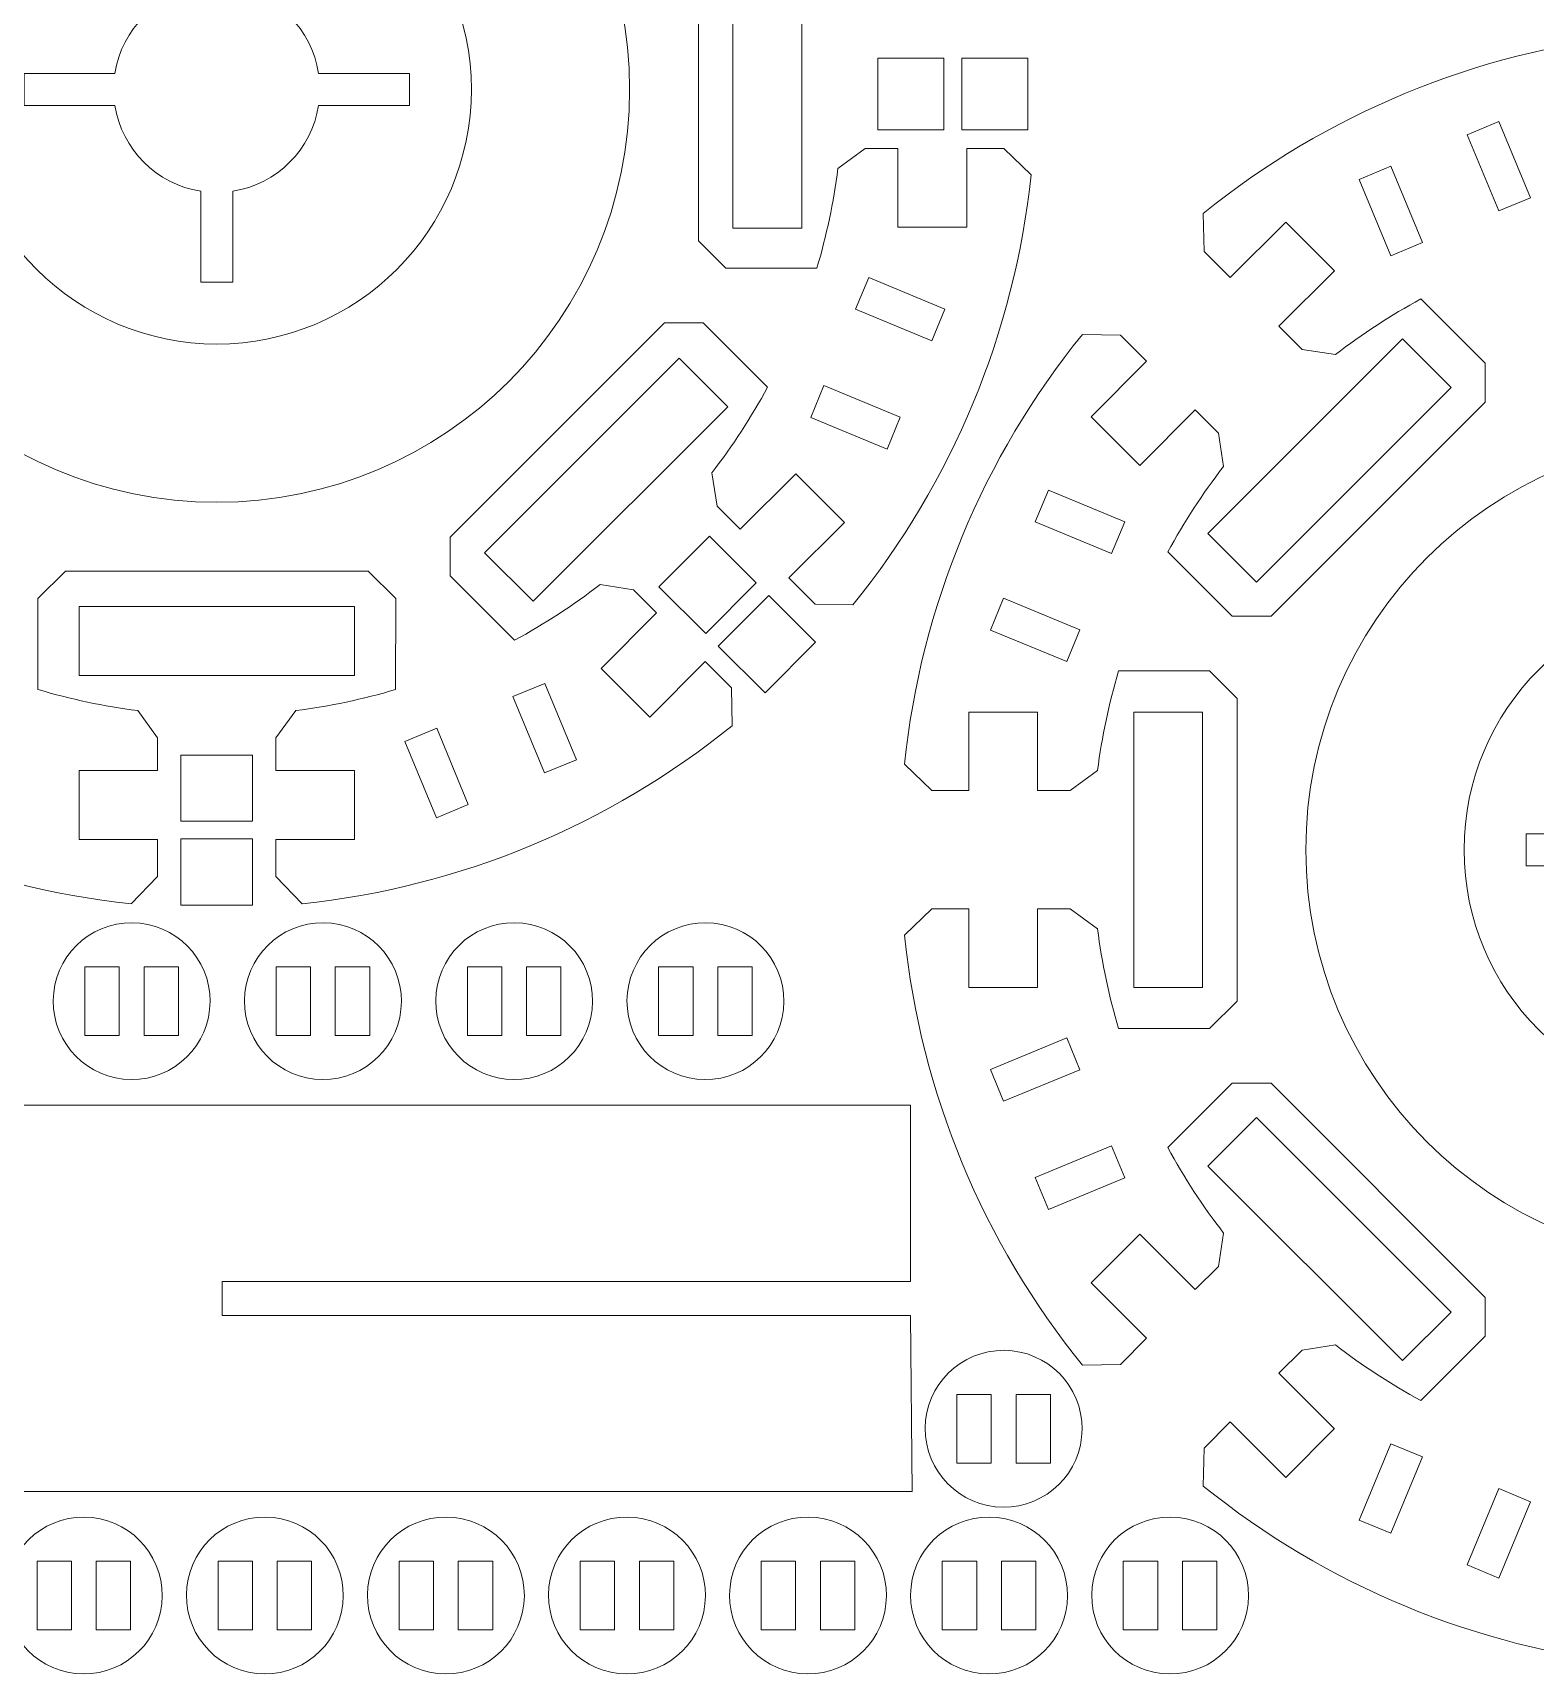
# Model space of a CAD drawing. Header units: centimetres. Extents: x -226 to -75, y 0 to 222.
# Drawn here: x -199.32 to -188.41, y 102.5 to 114.43 of the extents above; entities that cross this region are included whole.
import ezdxf

# ---------------------------------------------------------------- set-up
doc = ezdxf.new("R2010")
doc.units = ezdxf.units.CM
doc.header["$MEASUREMENT"] = 0
doc.layers.add('layer 1', color=7, linetype='Continuous')

msp = doc.modelspace()

# ---------------------------------------------------------------- linework, layer by layer
at = {"layer": 'layer 1', "color": 242, "lineweight": 9}
for points, knots in [([(-200.98773, 114.01809), (-200.98773, 112.36113), (-199.6447, 111.0181), (-197.98788, 111.0181), (-197.98788, 111.0181), (-196.33092, 111.01803), (-194.98782, 112.3612), (-194.98789, 114.01802), (-194.98789, 114.01802), (-194.98782, 115.67491), (-196.33099, 117.018), (-197.98795, 117.01808), (-197.98795, 117.01808), (-199.6447, 117.018), (-200.98773, 115.67498), (-200.98773, 114.01809)], [0, 0, 0, 0, 0.2, 0.2, 0.2, 0.2, 0.4, 0.4, 0.4, 0.4, 0.6, 0.6, 0.6, 0.6, 1, 1, 1, 1]), ([(-197.9878, 115.86804), (-196.96612, 115.86804), (-196.13787, 115.03982), (-196.13787, 114.01814), (-196.13787, 114.01814), (-196.13787, 112.99636), (-196.96612, 112.16807), (-197.9878, 112.16807), (-197.9878, 112.16807), (-199.00955, 112.16807), (-199.8378, 112.99643), (-199.8378, 114.01811), (-199.8378, 114.01811), (-199.8378, 115.03975), (-199.00955, 115.86811), (-197.9878, 115.86804)], [0, 0, 0, 0, 0.2, 0.2, 0.2, 0.2, 0.4, 0.4, 0.4, 0.4, 0.6, 0.6, 0.6, 0.6, 1, 1, 1, 1]), ([(-199.38782, 114.13474), (-199.38782, 114.13474), (-198.72788, 114.13467), (-198.72788, 114.13467), (-198.72788, 114.13467), (-198.67765, 114.45527), (-198.42499, 114.70779), (-198.10445, 114.75803), (-198.10445, 114.75803), (-198.10445, 114.75803), (-198.10452, 115.41811), (-198.10452, 115.41811), (-198.10452, 115.41811), (-198.10452, 115.41811), (-197.87116, 115.41811), (-197.87116, 115.41811), (-197.87116, 115.41811), (-197.87116, 115.41811), (-197.87116, 114.75803), (-197.87116, 114.75803), (-197.87116, 114.75803), (-197.55063, 114.70793), (-197.29804, 114.45527), (-197.2478, 114.13481), (-197.2478, 114.13481), (-197.2478, 114.13481), (-196.58786, 114.13474), (-196.58786, 114.13474), (-196.58786, 114.13474), (-196.58786, 114.13474), (-196.58786, 113.90138), (-196.58786, 113.90138), (-196.58786, 113.90138), (-196.58786, 113.90138), (-197.2478, 113.90138), (-197.2478, 113.90138), (-197.2478, 113.90138), (-197.29804, 113.58092), (-197.55063, 113.32833), (-197.87116, 113.27809), (-197.87116, 113.27809), (-197.87116, 113.27809), (-197.87116, 112.61815), (-197.87116, 112.61815), (-197.87116, 112.61815), (-197.87116, 112.61815), (-198.10445, 112.61801), (-198.10445, 112.61801), (-198.10445, 112.61801), (-198.10445, 112.61801), (-198.10452, 113.27809), (-198.10452, 113.27809), (-198.10452, 113.27809), (-198.42506, 113.32833), (-198.67765, 113.58084), (-198.72788, 113.90138), (-198.72788, 113.90138), (-198.72788, 113.90138), (-199.38782, 113.90138), (-199.38782, 113.90138), (-199.38782, 113.90138), (-199.38782, 113.90138), (-199.38782, 114.13474), (-199.38782, 114.13474)], [0, 0, 0, 0, 0.05882353, 0.05882353, 0.05882353, 0.05882353, 0.11764706, 0.11764706, 0.11764706, 0.11764706, 0.17647059, 0.17647059, 0.17647059, 0.17647059, 0.23529412, 0.23529412, 0.23529412, 0.23529412, 0.29411765, 0.29411765, 0.29411765, 0.29411765, 0.35294118, 0.35294118, 0.35294118, 0.35294118, 0.41176471, 0.41176471, 0.41176471, 0.41176471, 0.47058824, 0.47058824, 0.47058824, 0.47058824, 0.52941176, 0.52941176, 0.52941176, 0.52941176, 0.58823529, 0.58823529, 0.58823529, 0.58823529, 0.64705882, 0.64705882, 0.64705882, 0.64705882, 0.70588235, 0.70588235, 0.70588235, 0.70588235, 0.76470588, 0.76470588, 0.76470588, 0.76470588, 0.82352941, 0.82352941, 0.82352941, 0.82352941, 0.88235294, 0.88235294, 0.88235294, 0.88235294, 1, 1, 1, 1]), ([(-194.23679, 113.01059), (-194.23679, 113.01059), (-193.73676, 113.01059), (-193.73676, 113.01059), (-193.73676, 113.01059), (-193.73676, 113.01059), (-193.73676, 115.01059), (-193.73676, 115.01059), (-193.73676, 115.01059), (-193.73676, 115.01059), (-194.23679, 115.01059), (-194.23679, 115.01059), (-194.23679, 115.01059), (-194.23679, 115.01059), (-194.23679, 113.01059), (-194.23679, 113.01059)], [0, 0, 0, 0, 0.2, 0.2, 0.2, 0.2, 0.4, 0.4, 0.4, 0.4, 0.6, 0.6, 0.6, 0.6, 1, 1, 1, 1]), ([(-193.18355, 113.72553), (-193.18355, 113.72553), (-192.70331, 113.72553), (-192.70331, 113.72553), (-192.70331, 113.72553), (-192.70331, 113.72553), (-192.70339, 114.24546), (-192.70339, 114.24546), (-192.70339, 114.24546), (-192.70339, 114.24546), (-193.18355, 114.24553), (-193.18355, 114.24553), (-193.18355, 114.24553), (-193.18355, 114.24553), (-193.18355, 113.72553), (-193.18355, 113.72553)], [0, 0, 0, 0, 0.2, 0.2, 0.2, 0.2, 0.4, 0.4, 0.4, 0.4, 0.6, 0.6, 0.6, 0.6, 1, 1, 1, 1]), ([(-192.5737, 113.72553), (-192.5737, 113.72553), (-192.09353, 113.72553), (-192.09353, 113.72553), (-192.09353, 113.72553), (-192.09353, 113.72553), (-192.09353, 114.24553), (-192.09353, 114.24553), (-192.09353, 114.24553), (-192.09353, 114.24553), (-192.5737, 114.24546), (-192.5737, 114.24546), (-192.5737, 114.24546), (-192.5737, 114.24546), (-192.5737, 113.72553), (-192.5737, 113.72553)], [0, 0, 0, 0, 0.2, 0.2, 0.2, 0.2, 0.4, 0.4, 0.4, 0.4, 0.6, 0.6, 0.6, 0.6, 1, 1, 1, 1]), ([(-190.78598, 110.79114), (-190.78598, 110.79114), (-190.43246, 110.43755), (-190.43246, 110.43755), (-190.43246, 110.43755), (-190.43246, 110.43755), (-189.01825, 111.8518), (-189.01825, 111.8518), (-189.01825, 111.8518), (-189.01825, 111.8518), (-189.37177, 112.20528), (-189.37177, 112.20528), (-189.37177, 112.20528), (-189.37177, 112.20528), (-190.78598, 110.79114), (-190.78598, 110.79114)], [0, 0, 0, 0, 0.2, 0.2, 0.2, 0.2, 0.4, 0.4, 0.4, 0.4, 0.6, 0.6, 0.6, 0.6, 1, 1, 1, 1]), ([(-196.04222, 110.65182), (-196.04222, 110.65182), (-195.6887, 110.2983), (-195.6887, 110.2983), (-195.6887, 110.2983), (-195.6887, 110.2983), (-194.27449, 111.71248), (-194.27449, 111.71248), (-194.27449, 111.71248), (-194.27449, 111.71248), (-194.62801, 112.0661), (-194.62801, 112.0661), (-194.62801, 112.0661), (-194.62801, 112.0661), (-196.04222, 110.65182), (-196.04222, 110.65182)], [0, 0, 0, 0, 0.2, 0.2, 0.2, 0.2, 0.4, 0.4, 0.4, 0.4, 0.6, 0.6, 0.6, 0.6, 1, 1, 1, 1]), ([(-190.0736, 108.49305), (-190.0736, 106.8361), (-188.7305, 105.49307), (-187.07368, 105.49307), (-187.07368, 105.49307), (-185.41672, 105.493), (-184.07362, 106.83617), (-184.07369, 108.49298), (-184.07369, 108.49298), (-184.07362, 110.14987), (-185.41679, 111.49297), (-187.07375, 111.49304), (-187.07375, 111.49304), (-188.7305, 111.49297), (-190.0736, 110.14994), (-190.0736, 108.49305)], [0, 0, 0, 0, 0.2, 0.2, 0.2, 0.2, 0.4, 0.4, 0.4, 0.4, 0.6, 0.6, 0.6, 0.6, 1, 1, 1, 1]), ([(-194.77456, 110.40453), (-194.77456, 110.40453), (-194.43495, 110.06498), (-194.43495, 110.06498), (-194.43495, 110.06498), (-194.43495, 110.06498), (-194.06728, 110.43265), (-194.06728, 110.43265), (-194.06728, 110.43265), (-194.06728, 110.43265), (-194.40683, 110.77219), (-194.40683, 110.77219), (-194.40683, 110.77219), (-194.40683, 110.77219), (-194.77456, 110.40453), (-194.77456, 110.40453)], [0, 0, 0, 0, 0.2, 0.2, 0.2, 0.2, 0.4, 0.4, 0.4, 0.4, 0.6, 0.6, 0.6, 0.6, 1, 1, 1, 1]), ([(-194.34331, 109.97327), (-194.34331, 109.97327), (-194.00376, 109.63379), (-194.00376, 109.63379), (-194.00376, 109.63379), (-194.00376, 109.63379), (-193.63609, 110.00146), (-193.63609, 110.00146), (-193.63609, 110.00146), (-193.63609, 110.00146), (-193.97564, 110.34101), (-193.97564, 110.34101), (-193.97564, 110.34101), (-193.97564, 110.34101), (-194.34331, 109.97327), (-194.34331, 109.97327)], [0, 0, 0, 0, 0.2, 0.2, 0.2, 0.2, 0.4, 0.4, 0.4, 0.4, 0.6, 0.6, 0.6, 0.6, 1, 1, 1, 1]), ([(-187.07361, 110.343), (-186.05193, 110.343), (-185.22368, 109.51478), (-185.22368, 108.4931), (-185.22368, 108.4931), (-185.22368, 107.47132), (-186.05193, 106.64304), (-187.07361, 106.64304), (-187.07361, 106.64304), (-188.09536, 106.64304), (-188.92361, 107.47139), (-188.92361, 108.49307), (-188.92361, 108.49307), (-188.92361, 109.51471), (-188.09536, 110.34307), (-187.07361, 110.343)], [0, 0, 0, 0, 0.2, 0.2, 0.2, 0.2, 0.4, 0.4, 0.4, 0.4, 0.6, 0.6, 0.6, 0.6, 1, 1, 1, 1]), ([(-198.9868, 109.76055), (-198.9868, 109.76055), (-196.9868, 109.76055), (-196.9868, 109.76055), (-196.9868, 109.76055), (-196.9868, 109.76055), (-196.9868, 110.26058), (-196.9868, 110.26058), (-196.9868, 110.26058), (-196.9868, 110.26058), (-198.9868, 110.26058), (-198.9868, 110.26058), (-198.9868, 110.26058), (-198.9868, 110.26058), (-198.9868, 109.76055), (-198.9868, 109.76055)], [0, 0, 0, 0, 0.2, 0.2, 0.2, 0.2, 0.4, 0.4, 0.4, 0.4, 0.6, 0.6, 0.6, 0.6, 1, 1, 1, 1]), ([(-188.47364, 108.6097), (-188.47364, 108.6097), (-187.8137, 108.60963), (-187.8137, 108.60963), (-187.8137, 108.60963), (-187.76347, 108.93024), (-187.51081, 109.18275), (-187.19027, 109.23299), (-187.19027, 109.23299), (-187.19027, 109.23299), (-187.19034, 109.89307), (-187.19034, 109.89307), (-187.19034, 109.89307), (-187.19034, 109.89307), (-186.95698, 109.89307), (-186.95698, 109.89307), (-186.95698, 109.89307), (-186.95698, 109.89307), (-186.95698, 109.23299), (-186.95698, 109.23299), (-186.95698, 109.23299), (-186.63645, 109.18289), (-186.38386, 108.93024), (-186.33362, 108.60977), (-186.33362, 108.60977), (-186.33362, 108.60977), (-185.67368, 108.6097), (-185.67368, 108.6097), (-185.67368, 108.6097), (-185.67368, 108.6097), (-185.67368, 108.37634), (-185.67368, 108.37634), (-185.67368, 108.37634), (-185.67368, 108.37634), (-186.33362, 108.37634), (-186.33362, 108.37634), (-186.33362, 108.37634), (-186.38386, 108.05588), (-186.63645, 107.80329), (-186.95698, 107.75305), (-186.95698, 107.75305), (-186.95698, 107.75305), (-186.95698, 107.09312), (-186.95698, 107.09312), (-186.95698, 107.09312), (-186.95698, 107.09312), (-187.19027, 107.09298), (-187.19027, 107.09298), (-187.19027, 107.09298), (-187.19027, 107.09298), (-187.19034, 107.75305), (-187.19034, 107.75305), (-187.19034, 107.75305), (-187.51088, 107.80329), (-187.76347, 108.0558), (-187.8137, 108.37634), (-187.8137, 108.37634), (-187.8137, 108.37634), (-188.47364, 108.37634), (-188.47364, 108.37634), (-188.47364, 108.37634), (-188.47364, 108.37634), (-188.47364, 108.6097), (-188.47364, 108.6097)], [0, 0, 0, 0, 0.05882353, 0.05882353, 0.05882353, 0.05882353, 0.11764706, 0.11764706, 0.11764706, 0.11764706, 0.17647059, 0.17647059, 0.17647059, 0.17647059, 0.23529412, 0.23529412, 0.23529412, 0.23529412, 0.29411765, 0.29411765, 0.29411765, 0.29411765, 0.35294118, 0.35294118, 0.35294118, 0.35294118, 0.41176471, 0.41176471, 0.41176471, 0.41176471, 0.47058824, 0.47058824, 0.47058824, 0.47058824, 0.52941176, 0.52941176, 0.52941176, 0.52941176, 0.58823529, 0.58823529, 0.58823529, 0.58823529, 0.64705882, 0.64705882, 0.64705882, 0.64705882, 0.70588235, 0.70588235, 0.70588235, 0.70588235, 0.76470588, 0.76470588, 0.76470588, 0.76470588, 0.82352941, 0.82352941, 0.82352941, 0.82352941, 0.88235294, 0.88235294, 0.88235294, 0.88235294, 1, 1, 1, 1]), ([(-191.32369, 107.493), (-191.32369, 107.493), (-190.82367, 107.493), (-190.82367, 107.493), (-190.82367, 107.493), (-190.82367, 107.493), (-190.82367, 109.49301), (-190.82367, 109.49301), (-190.82367, 109.49301), (-190.82367, 109.49301), (-191.32369, 109.49301), (-191.32369, 109.49301), (-191.32369, 109.49301), (-191.32369, 109.49301), (-191.32369, 107.493), (-191.32369, 107.493)], [0, 0, 0, 0, 0.2, 0.2, 0.2, 0.2, 0.4, 0.4, 0.4, 0.4, 0.6, 0.6, 0.6, 0.6, 1, 1, 1, 1]), ([(-197.72784, 109.18126), (-197.72784, 109.18126), (-198.24783, 109.18126), (-198.24783, 109.18126), (-198.24783, 109.18126), (-198.24783, 109.18126), (-198.24783, 108.70102), (-198.24783, 108.70102), (-198.24783, 108.70102), (-198.24783, 108.70102), (-197.72784, 108.70102), (-197.72784, 108.70102), (-197.72784, 108.70102), (-197.72784, 108.70102), (-197.72784, 109.18126), (-197.72784, 109.18126)], [0, 0, 0, 0, 0.2, 0.2, 0.2, 0.2, 0.4, 0.4, 0.4, 0.4, 0.6, 0.6, 0.6, 0.6, 1, 1, 1, 1]), ([(-197.72784, 108.57138), (-197.72784, 108.57138), (-198.24783, 108.57138), (-198.24783, 108.57138), (-198.24783, 108.57138), (-198.24783, 108.57138), (-198.24783, 108.09121), (-198.24783, 108.09121), (-198.24783, 108.09121), (-198.24783, 108.09121), (-197.72784, 108.09121), (-197.72784, 108.09121), (-197.72784, 108.09121), (-197.72784, 108.09121), (-197.72784, 108.57138), (-197.72784, 108.57138)], [0, 0, 0, 0, 0.2, 0.2, 0.2, 0.2, 0.4, 0.4, 0.4, 0.4, 0.6, 0.6, 0.6, 0.6, 1, 1, 1, 1]), ([(-198.60971, 106.82302), (-198.92446, 106.82496), (-199.17807, 107.08174), (-199.17617, 107.39656), (-199.17617, 107.39656), (-199.17423, 107.7113), (-198.91744, 107.96491), (-198.60262, 107.96297), (-198.60262, 107.96297), (-198.28787, 107.96107), (-198.03423, 107.70424), (-198.03617, 107.38947), (-198.03617, 107.38947), (-198.03811, 107.07465), (-198.2949, 106.82108), (-198.60971, 106.82302)], [0, 0, 0, 0, 0.2, 0.2, 0.2, 0.2, 0.4, 0.4, 0.4, 0.4, 0.6, 0.6, 0.6, 0.6, 1, 1, 1, 1]), ([(-197.21989, 106.82302), (-197.53471, 106.82496), (-197.78832, 107.08174), (-197.78642, 107.39656), (-197.78642, 107.39656), (-197.78441, 107.7113), (-197.52769, 107.96491), (-197.21287, 107.96297), (-197.21287, 107.96297), (-196.89805, 107.96107), (-196.64441, 107.70424), (-196.64642, 107.38947), (-196.64642, 107.38947), (-196.64836, 107.07465), (-196.90514, 106.82108), (-197.21989, 106.82302)], [0, 0, 0, 0, 0.2, 0.2, 0.2, 0.2, 0.4, 0.4, 0.4, 0.4, 0.6, 0.6, 0.6, 0.6, 1, 1, 1, 1]), ([(-195.83014, 106.82302), (-196.14496, 106.82496), (-196.39857, 107.08174), (-196.39667, 107.39656), (-196.39667, 107.39656), (-196.39465, 107.7113), (-196.13794, 107.96491), (-195.82312, 107.96297), (-195.82312, 107.96297), (-195.5083, 107.96107), (-195.25465, 107.70424), (-195.25666, 107.38947), (-195.25666, 107.38947), (-195.2586, 107.07465), (-195.51539, 106.82108), (-195.83014, 106.82302)], [0, 0, 0, 0, 0.2, 0.2, 0.2, 0.2, 0.4, 0.4, 0.4, 0.4, 0.6, 0.6, 0.6, 0.6, 1, 1, 1, 1]), ([(-194.44039, 106.82302), (-194.75521, 106.82496), (-195.00882, 107.08174), (-195.00684, 107.39656), (-195.00684, 107.39656), (-195.0049, 107.7113), (-194.74819, 107.96491), (-194.43337, 107.96297), (-194.43337, 107.96297), (-194.11848, 107.96107), (-193.86487, 107.70424), (-193.86684, 107.38947), (-193.86684, 107.38947), (-193.86878, 107.07465), (-194.12557, 106.82108), (-194.44039, 106.82302)], [0, 0, 0, 0, 0.2, 0.2, 0.2, 0.2, 0.4, 0.4, 0.4, 0.4, 0.6, 0.6, 0.6, 0.6, 1, 1, 1, 1]), ([(-198.94616, 107.64301), (-198.94616, 107.64301), (-198.69618, 107.64301), (-198.69618, 107.64301), (-198.69618, 107.64301), (-198.69618, 107.64301), (-198.69618, 107.14299), (-198.69618, 107.14299), (-198.69618, 107.14299), (-198.69618, 107.14299), (-198.94616, 107.14299), (-198.94616, 107.14299), (-198.94616, 107.14299), (-198.94616, 107.14299), (-198.94616, 107.64301), (-198.94616, 107.64301)], [0, 0, 0, 0, 0.2, 0.2, 0.2, 0.2, 0.4, 0.4, 0.4, 0.4, 0.6, 0.6, 0.6, 0.6, 1, 1, 1, 1]), ([(-198.51616, 107.64301), (-198.51616, 107.64301), (-198.26618, 107.64301), (-198.26618, 107.64301), (-198.26618, 107.64301), (-198.26618, 107.64301), (-198.26618, 107.14299), (-198.26618, 107.14299), (-198.26618, 107.14299), (-198.26618, 107.14299), (-198.51616, 107.14299), (-198.51616, 107.14299), (-198.51616, 107.14299), (-198.51616, 107.14299), (-198.51616, 107.64301), (-198.51616, 107.64301)], [0, 0, 0, 0, 0.2, 0.2, 0.2, 0.2, 0.4, 0.4, 0.4, 0.4, 0.6, 0.6, 0.6, 0.6, 1, 1, 1, 1]), ([(-197.55643, 107.64301), (-197.55643, 107.64301), (-197.30638, 107.64301), (-197.30638, 107.64301), (-197.30638, 107.64301), (-197.30638, 107.64301), (-197.30638, 107.14299), (-197.30638, 107.14299), (-197.30638, 107.14299), (-197.30638, 107.14299), (-197.55643, 107.14299), (-197.55643, 107.14299), (-197.55643, 107.14299), (-197.55643, 107.14299), (-197.55643, 107.64301), (-197.55643, 107.64301)], [0, 0, 0, 0, 0.2, 0.2, 0.2, 0.2, 0.4, 0.4, 0.4, 0.4, 0.6, 0.6, 0.6, 0.6, 1, 1, 1, 1]), ([(-197.12639, 107.64301), (-197.12639, 107.64301), (-196.87641, 107.64301), (-196.87641, 107.64301), (-196.87641, 107.64301), (-196.87641, 107.64301), (-196.87641, 107.14299), (-196.87641, 107.14299), (-196.87641, 107.14299), (-196.87641, 107.14299), (-197.12639, 107.14299), (-197.12639, 107.14299), (-197.12639, 107.14299), (-197.12639, 107.14299), (-197.12639, 107.64301), (-197.12639, 107.64301)], [0, 0, 0, 0, 0.2, 0.2, 0.2, 0.2, 0.4, 0.4, 0.4, 0.4, 0.6, 0.6, 0.6, 0.6, 1, 1, 1, 1]), ([(-196.16666, 107.64301), (-196.16666, 107.64301), (-195.91661, 107.64301), (-195.91661, 107.64301), (-195.91661, 107.64301), (-195.91661, 107.64301), (-195.91661, 107.14299), (-195.91661, 107.14299), (-195.91661, 107.14299), (-195.91661, 107.14299), (-196.16666, 107.14299), (-196.16666, 107.14299), (-196.16666, 107.14299), (-196.16666, 107.14299), (-196.16666, 107.64301), (-196.16666, 107.64301)], [0, 0, 0, 0, 0.2, 0.2, 0.2, 0.2, 0.4, 0.4, 0.4, 0.4, 0.6, 0.6, 0.6, 0.6, 1, 1, 1, 1]), ([(-195.73666, 107.64301), (-195.73666, 107.64301), (-195.48668, 107.64301), (-195.48668, 107.64301), (-195.48668, 107.64301), (-195.48668, 107.64301), (-195.48668, 107.14299), (-195.48668, 107.14299), (-195.48668, 107.14299), (-195.48668, 107.14299), (-195.73666, 107.14299), (-195.73666, 107.14299), (-195.73666, 107.14299), (-195.73666, 107.14299), (-195.73666, 107.64301), (-195.73666, 107.64301)], [0, 0, 0, 0, 0.2, 0.2, 0.2, 0.2, 0.4, 0.4, 0.4, 0.4, 0.6, 0.6, 0.6, 0.6, 1, 1, 1, 1]), ([(-194.77685, 107.64301), (-194.77685, 107.64301), (-194.52688, 107.64301), (-194.52688, 107.64301), (-194.52688, 107.64301), (-194.52688, 107.64301), (-194.52688, 107.14299), (-194.52688, 107.14299), (-194.52688, 107.14299), (-194.52688, 107.14299), (-194.77685, 107.14299), (-194.77685, 107.14299), (-194.77685, 107.14299), (-194.77685, 107.14299), (-194.77685, 107.64301), (-194.77685, 107.64301)], [0, 0, 0, 0, 0.2, 0.2, 0.2, 0.2, 0.4, 0.4, 0.4, 0.4, 0.6, 0.6, 0.6, 0.6, 1, 1, 1, 1]), ([(-194.34689, 107.64301), (-194.34689, 107.64301), (-194.09684, 107.64301), (-194.09684, 107.64301), (-194.09684, 107.64301), (-194.09684, 107.64301), (-194.09684, 107.14299), (-194.09684, 107.14299), (-194.09684, 107.14299), (-194.09684, 107.14299), (-194.34689, 107.14299), (-194.34689, 107.14299), (-194.34689, 107.14299), (-194.34689, 107.14299), (-194.34689, 107.64301), (-194.34689, 107.64301)], [0, 0, 0, 0, 0.2, 0.2, 0.2, 0.2, 0.4, 0.4, 0.4, 0.4, 0.6, 0.6, 0.6, 0.6, 1, 1, 1, 1]), ([(-202.38849, 103.83061), (-202.38849, 103.83061), (-192.93384, 103.83061), (-192.93384, 103.83061), (-192.93384, 103.83061), (-192.93384, 103.83061), (-192.94771, 105.10826), (-192.94771, 105.10826), (-192.94771, 105.10826), (-192.94771, 105.10826), (-197.94777, 105.10826), (-197.94777, 105.10826), (-197.94777, 105.10826), (-197.94777, 105.10826), (-197.94777, 105.35528), (-197.94777, 105.35528), (-197.94777, 105.35528), (-197.94777, 105.35528), (-192.94771, 105.35528), (-192.94771, 105.35528), (-192.94771, 105.35528), (-192.94771, 105.35528), (-192.94771, 106.63678), (-192.94771, 106.63678), (-192.94771, 106.63678), (-192.94771, 106.63678), (-202.38849, 106.63678), (-202.38849, 106.63678), (-202.38849, 106.63678), (-202.38849, 106.63678), (-202.88845, 106.63678), (-202.88845, 106.63678), (-202.88845, 106.63678), (-202.88845, 106.63678), (-202.88845, 103.83061), (-202.88845, 103.83061), (-202.88845, 103.83061), (-202.88845, 103.83061), (-202.38849, 103.83061), (-202.38849, 103.83061)], [0, 0, 0, 0, 0.09090909, 0.09090909, 0.09090909, 0.09090909, 0.18181818, 0.18181818, 0.18181818, 0.18181818, 0.27272727, 0.27272727, 0.27272727, 0.27272727, 0.36363636, 0.36363636, 0.36363636, 0.36363636, 0.45454545, 0.45454545, 0.45454545, 0.45454545, 0.54545455, 0.54545455, 0.54545455, 0.54545455, 0.63636364, 0.63636364, 0.63636364, 0.63636364, 0.72727273, 0.72727273, 0.72727273, 0.72727273, 0.81818182, 0.81818182, 0.81818182, 0.81818182, 1, 1, 1, 1]), ([(-190.43244, 106.54844), (-190.43244, 106.54844), (-190.78596, 106.19492), (-190.78596, 106.19492), (-190.78596, 106.19492), (-190.78596, 106.19492), (-189.37178, 104.78071), (-189.37178, 104.78071), (-189.37178, 104.78071), (-189.37178, 104.78071), (-189.01815, 105.13423), (-189.01815, 105.13423), (-189.01815, 105.13423), (-189.01815, 105.13423), (-190.43244, 106.54844), (-190.43244, 106.54844)], [0, 0, 0, 0, 0.2, 0.2, 0.2, 0.2, 0.4, 0.4, 0.4, 0.4, 0.6, 0.6, 0.6, 0.6, 1, 1, 1, 1]), ([(-192.27329, 103.71575), (-192.58803, 103.71769), (-192.84165, 103.97448), (-192.83974, 104.28929), (-192.83974, 104.28929), (-192.8378, 104.60404), (-192.58101, 104.85766), (-192.26619, 104.85571), (-192.26619, 104.85571), (-191.95145, 104.85381), (-191.6978, 104.59699), (-191.69974, 104.2822), (-191.69974, 104.2822), (-191.70168, 103.96739), (-191.95847, 103.71381), (-192.27329, 103.71575)], [0, 0, 0, 0, 0.2, 0.2, 0.2, 0.2, 0.4, 0.4, 0.4, 0.4, 0.6, 0.6, 0.6, 0.6, 1, 1, 1, 1]), ([(-192.60974, 104.53575), (-192.60974, 104.53575), (-192.35976, 104.53575), (-192.35976, 104.53575), (-192.35976, 104.53575), (-192.35976, 104.53575), (-192.35976, 104.03572), (-192.35976, 104.03572), (-192.35976, 104.03572), (-192.35976, 104.03572), (-192.60974, 104.03572), (-192.60974, 104.03572), (-192.60974, 104.03572), (-192.60974, 104.03572), (-192.60974, 104.53575), (-192.60974, 104.53575)], [0, 0, 0, 0, 0.2, 0.2, 0.2, 0.2, 0.4, 0.4, 0.4, 0.4, 0.6, 0.6, 0.6, 0.6, 1, 1, 1, 1]), ([(-192.1797, 104.53575), (-192.1797, 104.53575), (-191.92973, 104.53575), (-191.92973, 104.53575), (-191.92973, 104.53575), (-191.92973, 104.53575), (-191.92973, 104.03572), (-191.92973, 104.03572), (-191.92973, 104.03572), (-191.92973, 104.03572), (-192.1797, 104.03572), (-192.1797, 104.03572), (-192.1797, 104.03572), (-192.1797, 104.03572), (-192.1797, 104.53575), (-192.1797, 104.53575)], [0, 0, 0, 0, 0.2, 0.2, 0.2, 0.2, 0.4, 0.4, 0.4, 0.4, 0.6, 0.6, 0.6, 0.6, 1, 1, 1, 1]), ([(-198.95767, 102.50445), (-199.27241, 102.50639), (-199.52603, 102.76318), (-199.52412, 103.078), (-199.52412, 103.078), (-199.52218, 103.39275), (-199.26539, 103.64636), (-198.95058, 103.64442), (-198.95058, 103.64442), (-198.63583, 103.64251), (-198.38218, 103.38569), (-198.38412, 103.07091), (-198.38412, 103.07091), (-198.38606, 102.75609), (-198.64285, 102.50251), (-198.95767, 102.50445)], [0, 0, 0, 0, 0.2, 0.2, 0.2, 0.2, 0.4, 0.4, 0.4, 0.4, 0.6, 0.6, 0.6, 0.6, 1, 1, 1, 1]), ([(-197.64198, 102.50445), (-197.9568, 102.50639), (-198.21042, 102.76318), (-198.20851, 103.078), (-198.20851, 103.078), (-198.2065, 103.39275), (-197.94978, 103.64636), (-197.63496, 103.64442), (-197.63496, 103.64442), (-197.32015, 103.64251), (-197.0665, 103.38569), (-197.06851, 103.07091), (-197.06851, 103.07091), (-197.07045, 102.75609), (-197.32724, 102.50251), (-197.64198, 102.50445)], [0, 0, 0, 0, 0.2, 0.2, 0.2, 0.2, 0.4, 0.4, 0.4, 0.4, 0.6, 0.6, 0.6, 0.6, 1, 1, 1, 1]), ([(-196.3263, 102.50445), (-196.64112, 102.50639), (-196.89473, 102.76318), (-196.89283, 103.078), (-196.89283, 103.078), (-196.89082, 103.39275), (-196.6341, 103.64636), (-196.31928, 103.64442), (-196.31928, 103.64442), (-196.00446, 103.64251), (-195.75082, 103.38569), (-195.75283, 103.07091), (-195.75283, 103.07091), (-195.75477, 102.75609), (-196.01156, 102.50251), (-196.3263, 102.50445)], [0, 0, 0, 0, 0.2, 0.2, 0.2, 0.2, 0.4, 0.4, 0.4, 0.4, 0.6, 0.6, 0.6, 0.6, 1, 1, 1, 1]), ([(-195.01062, 102.50445), (-195.32544, 102.50639), (-195.57905, 102.76318), (-195.57708, 103.078), (-195.57708, 103.078), (-195.57514, 103.39275), (-195.31842, 103.64636), (-195.0036, 103.64442), (-195.0036, 103.64442), (-194.68878, 103.64251), (-194.43514, 103.38569), (-194.43715, 103.07091), (-194.43715, 103.07091), (-194.43909, 102.75609), (-194.69587, 102.50251), (-195.01062, 102.50445)], [0, 0, 0, 0, 0.2, 0.2, 0.2, 0.2, 0.4, 0.4, 0.4, 0.4, 0.6, 0.6, 0.6, 0.6, 1, 1, 1, 1]), ([(-193.69501, 102.50445), (-194.00983, 102.50639), (-194.26344, 102.76318), (-194.26146, 103.078), (-194.26146, 103.078), (-194.25952, 103.39275), (-194.00281, 103.64636), (-193.68799, 103.64442), (-193.68799, 103.64442), (-193.37317, 103.64251), (-193.11952, 103.38569), (-193.12146, 103.07091), (-193.12146, 103.07091), (-193.12347, 102.75609), (-193.38019, 102.50251), (-193.69501, 102.50445)], [0, 0, 0, 0, 0.2, 0.2, 0.2, 0.2, 0.4, 0.4, 0.4, 0.4, 0.6, 0.6, 0.6, 0.6, 1, 1, 1, 1]), ([(-192.37933, 102.50445), (-192.69415, 102.50639), (-192.94769, 102.76318), (-192.94578, 103.078), (-192.94578, 103.078), (-192.94384, 103.39275), (-192.68713, 103.64636), (-192.37224, 103.64442), (-192.37224, 103.64442), (-192.05749, 103.64251), (-191.80384, 103.38569), (-191.80578, 103.07091), (-191.80578, 103.07091), (-191.80772, 102.75609), (-192.06451, 102.50251), (-192.37933, 102.50445)], [0, 0, 0, 0, 0.2, 0.2, 0.2, 0.2, 0.4, 0.4, 0.4, 0.4, 0.6, 0.6, 0.6, 0.6, 1, 1, 1, 1]), ([(-191.06366, 102.50445), (-191.37839, 102.50639), (-191.63201, 102.76318), (-191.6301, 103.078), (-191.6301, 103.078), (-191.62816, 103.39275), (-191.37137, 103.64636), (-191.05656, 103.64442), (-191.05656, 103.64442), (-190.74182, 103.64251), (-190.48817, 103.38569), (-190.49011, 103.07091), (-190.49011, 103.07091), (-190.49205, 102.75609), (-190.74884, 102.50251), (-191.06366, 102.50445)], [0, 0, 0, 0, 0.2, 0.2, 0.2, 0.2, 0.4, 0.4, 0.4, 0.4, 0.6, 0.6, 0.6, 0.6, 1, 1, 1, 1]), ([(-199.2941, 103.32445), (-199.2941, 103.32445), (-199.04412, 103.32445), (-199.04412, 103.32445), (-199.04412, 103.32445), (-199.04412, 103.32445), (-199.04412, 102.82442), (-199.04412, 102.82442), (-199.04412, 102.82442), (-199.04412, 102.82442), (-199.2941, 102.82442), (-199.2941, 102.82442), (-199.2941, 102.82442), (-199.2941, 102.82442), (-199.2941, 103.32445), (-199.2941, 103.32445)], [0, 0, 0, 0, 0.2, 0.2, 0.2, 0.2, 0.4, 0.4, 0.4, 0.4, 0.6, 0.6, 0.6, 0.6, 1, 1, 1, 1]), ([(-198.8641, 103.32445), (-198.8641, 103.32445), (-198.61412, 103.32445), (-198.61412, 103.32445), (-198.61412, 103.32445), (-198.61412, 103.32445), (-198.61412, 102.82442), (-198.61412, 102.82442), (-198.61412, 102.82442), (-198.61412, 102.82442), (-198.8641, 102.82442), (-198.8641, 102.82442), (-198.8641, 102.82442), (-198.8641, 102.82442), (-198.8641, 103.32445), (-198.8641, 103.32445)], [0, 0, 0, 0, 0.2, 0.2, 0.2, 0.2, 0.4, 0.4, 0.4, 0.4, 0.6, 0.6, 0.6, 0.6, 1, 1, 1, 1]), ([(-197.97849, 103.32445), (-197.97849, 103.32445), (-197.72844, 103.32445), (-197.72844, 103.32445), (-197.72844, 103.32445), (-197.72844, 103.32445), (-197.72844, 102.82442), (-197.72844, 102.82442), (-197.72844, 102.82442), (-197.72844, 102.82442), (-197.97849, 102.82442), (-197.97849, 102.82442), (-197.97849, 102.82442), (-197.97849, 102.82442), (-197.97849, 103.32445), (-197.97849, 103.32445)], [0, 0, 0, 0, 0.2, 0.2, 0.2, 0.2, 0.4, 0.4, 0.4, 0.4, 0.6, 0.6, 0.6, 0.6, 1, 1, 1, 1]), ([(-197.54849, 103.32445), (-197.54849, 103.32445), (-197.29851, 103.32445), (-197.29851, 103.32445), (-197.29851, 103.32445), (-197.29851, 103.32445), (-197.29851, 102.82442), (-197.29851, 102.82442), (-197.29851, 102.82442), (-197.29851, 102.82442), (-197.54849, 102.82442), (-197.54849, 102.82442), (-197.54849, 102.82442), (-197.54849, 102.82442), (-197.54849, 103.32445), (-197.54849, 103.32445)], [0, 0, 0, 0, 0.2, 0.2, 0.2, 0.2, 0.4, 0.4, 0.4, 0.4, 0.6, 0.6, 0.6, 0.6, 1, 1, 1, 1]), ([(-196.6628, 103.32445), (-196.6628, 103.32445), (-196.41276, 103.32445), (-196.41276, 103.32445), (-196.41276, 103.32445), (-196.41276, 103.32445), (-196.41276, 102.82442), (-196.41276, 102.82442), (-196.41276, 102.82442), (-196.41276, 102.82442), (-196.6628, 102.82442), (-196.6628, 102.82442), (-196.6628, 102.82442), (-196.6628, 102.82442), (-196.6628, 103.32445), (-196.6628, 103.32445)], [0, 0, 0, 0, 0.2, 0.2, 0.2, 0.2, 0.4, 0.4, 0.4, 0.4, 0.6, 0.6, 0.6, 0.6, 1, 1, 1, 1]), ([(-196.2328, 103.32445), (-196.2328, 103.32445), (-195.98282, 103.32445), (-195.98282, 103.32445), (-195.98282, 103.32445), (-195.98282, 103.32445), (-195.98282, 102.82442), (-195.98282, 102.82442), (-195.98282, 102.82442), (-195.98282, 102.82442), (-196.2328, 102.82442), (-196.2328, 102.82442), (-196.2328, 102.82442), (-196.2328, 102.82442), (-196.2328, 103.32445), (-196.2328, 103.32445)], [0, 0, 0, 0, 0.2, 0.2, 0.2, 0.2, 0.4, 0.4, 0.4, 0.4, 0.6, 0.6, 0.6, 0.6, 1, 1, 1, 1]), ([(-195.34708, 103.32445), (-195.34708, 103.32445), (-195.09711, 103.32445), (-195.09711, 103.32445), (-195.09711, 103.32445), (-195.09711, 103.32445), (-195.09711, 102.82442), (-195.09711, 102.82442), (-195.09711, 102.82442), (-195.09711, 102.82442), (-195.34708, 102.82442), (-195.34708, 102.82442), (-195.34708, 102.82442), (-195.34708, 102.82442), (-195.34708, 103.32445), (-195.34708, 103.32445)], [0, 0, 0, 0, 0.2, 0.2, 0.2, 0.2, 0.4, 0.4, 0.4, 0.4, 0.6, 0.6, 0.6, 0.6, 1, 1, 1, 1]), ([(-194.91712, 103.32445), (-194.91712, 103.32445), (-194.66714, 103.32445), (-194.66714, 103.32445), (-194.66714, 103.32445), (-194.66714, 103.32445), (-194.66714, 102.82442), (-194.66714, 102.82442), (-194.66714, 102.82442), (-194.66714, 102.82442), (-194.91712, 102.82442), (-194.91712, 102.82442), (-194.91712, 102.82442), (-194.91712, 102.82442), (-194.91712, 103.32445), (-194.91712, 103.32445)], [0, 0, 0, 0, 0.2, 0.2, 0.2, 0.2, 0.4, 0.4, 0.4, 0.4, 0.6, 0.6, 0.6, 0.6, 1, 1, 1, 1]), ([(-194.03147, 103.32445), (-194.03147, 103.32445), (-193.78149, 103.32445), (-193.78149, 103.32445), (-193.78149, 103.32445), (-193.78149, 103.32445), (-193.78149, 102.82442), (-193.78149, 102.82442), (-193.78149, 102.82442), (-193.78149, 102.82442), (-194.03147, 102.82442), (-194.03147, 102.82442), (-194.03147, 102.82442), (-194.03147, 102.82442), (-194.03147, 103.32445), (-194.03147, 103.32445)], [0, 0, 0, 0, 0.2, 0.2, 0.2, 0.2, 0.4, 0.4, 0.4, 0.4, 0.6, 0.6, 0.6, 0.6, 1, 1, 1, 1]), ([(-193.6015, 103.32445), (-193.6015, 103.32445), (-193.35146, 103.32445), (-193.35146, 103.32445), (-193.35146, 103.32445), (-193.35146, 103.32445), (-193.35146, 102.82442), (-193.35146, 102.82442), (-193.35146, 102.82442), (-193.35146, 102.82442), (-193.6015, 102.82442), (-193.6015, 102.82442), (-193.6015, 102.82442), (-193.6015, 102.82442), (-193.6015, 103.32445), (-193.6015, 103.32445)], [0, 0, 0, 0, 0.2, 0.2, 0.2, 0.2, 0.4, 0.4, 0.4, 0.4, 0.6, 0.6, 0.6, 0.6, 1, 1, 1, 1]), ([(-192.71579, 103.32445), (-192.71579, 103.32445), (-192.46581, 103.32445), (-192.46581, 103.32445), (-192.46581, 103.32445), (-192.46581, 103.32445), (-192.46581, 102.82442), (-192.46581, 102.82442), (-192.46581, 102.82442), (-192.46581, 102.82442), (-192.71579, 102.82442), (-192.71579, 102.82442), (-192.71579, 102.82442), (-192.71579, 102.82442), (-192.71579, 103.32445), (-192.71579, 103.32445)], [0, 0, 0, 0, 0.2, 0.2, 0.2, 0.2, 0.4, 0.4, 0.4, 0.4, 0.6, 0.6, 0.6, 0.6, 1, 1, 1, 1]), ([(-192.28575, 103.32445), (-192.28575, 103.32445), (-192.03577, 103.32445), (-192.03577, 103.32445), (-192.03577, 103.32445), (-192.03577, 103.32445), (-192.03577, 102.82442), (-192.03577, 102.82442), (-192.03577, 102.82442), (-192.03577, 102.82442), (-192.28575, 102.82442), (-192.28575, 102.82442), (-192.28575, 102.82442), (-192.28575, 102.82442), (-192.28575, 103.32445), (-192.28575, 103.32445)], [0, 0, 0, 0, 0.2, 0.2, 0.2, 0.2, 0.4, 0.4, 0.4, 0.4, 0.6, 0.6, 0.6, 0.6, 1, 1, 1, 1]), ([(-191.4001, 103.32445), (-191.4001, 103.32445), (-191.15013, 103.32445), (-191.15013, 103.32445), (-191.15013, 103.32445), (-191.15013, 103.32445), (-191.15013, 102.82442), (-191.15013, 102.82442), (-191.15013, 102.82442), (-191.15013, 102.82442), (-191.4001, 102.82442), (-191.4001, 102.82442), (-191.4001, 102.82442), (-191.4001, 102.82442), (-191.4001, 103.32445), (-191.4001, 103.32445)], [0, 0, 0, 0, 0.2, 0.2, 0.2, 0.2, 0.4, 0.4, 0.4, 0.4, 0.6, 0.6, 0.6, 0.6, 1, 1, 1, 1]), ([(-190.97007, 103.32445), (-190.97007, 103.32445), (-190.7201, 103.32445), (-190.7201, 103.32445), (-190.7201, 103.32445), (-190.7201, 103.32445), (-190.7201, 102.82442), (-190.7201, 102.82442), (-190.7201, 102.82442), (-190.7201, 102.82442), (-190.97007, 102.82442), (-190.97007, 102.82442), (-190.97007, 102.82442), (-190.97007, 102.82442), (-190.97007, 103.32445), (-190.97007, 103.32445)], [0, 0, 0, 0, 0.2, 0.2, 0.2, 0.2, 0.4, 0.4, 0.4, 0.4, 0.6, 0.6, 0.6, 0.6, 1, 1, 1, 1])]:
    msp.add_open_spline(points, degree=3, knots=knots, dxfattribs=at)
for points in [[(-194.4878, 115.11804), (-194.4878, 115.11804), (-194.4878, 112.91808), (-194.4878, 112.91808)], [(-190.81892, 113.1163), (-189.92455, 113.8408), (-188.8393, 114.29038), (-187.6945, 114.41043)], [(-188.67028, 113.78479), (-188.67028, 113.78479), (-188.90124, 113.68908), (-188.90124, 113.68908)], [(-188.44069, 113.2304), (-188.44069, 113.2304), (-188.67028, 113.78479), (-188.67028, 113.78479)], [(-188.90124, 113.68908), (-188.90124, 113.68908), (-188.67166, 113.13476), (-188.67166, 113.13476)], [(-193.47431, 113.44331), (-193.47431, 113.44331), (-193.27595, 113.58809), (-193.27595, 113.58809)], [(-193.27595, 113.58807), (-193.27595, 113.58807), (-193.03789, 113.58807), (-193.03789, 113.58807)], [(-193.03789, 113.01805), (-193.03789, 113.01805), (-193.03789, 113.58807), (-193.03789, 113.58807)], [(-192.53787, 113.58814), (-192.53787, 113.58814), (-192.2693, 113.58814), (-192.2693, 113.58814)], [(-192.5378, 113.01798), (-192.5378, 113.01798), (-192.53787, 113.58814), (-192.53787, 113.58814)], [(-192.26929, 113.58814), (-192.26929, 113.58814), (-192.07029, 113.39715), (-192.07029, 113.39715)], [(-193.62748, 112.71812), (-193.5565, 112.95638), (-193.50574, 113.19659), (-193.47431, 113.44339)], [(-189.45556, 113.45943), (-189.45556, 113.45943), (-189.68653, 113.36379), (-189.68653, 113.36379)], [(-189.22591, 112.90525), (-189.22591, 112.90525), (-189.45556, 113.45943), (-189.45556, 113.45943)], [(-192.0703, 113.39728), (-192.19039, 112.25241), (-192.63997, 111.1672), (-193.3645, 110.2728)], [(-189.68649, 113.36379), (-189.68649, 113.36379), (-189.4569, 112.80955), (-189.4569, 112.80955)], [(-188.67166, 113.13477), (-188.67166, 113.13477), (-188.44069, 113.23041), (-188.44069, 113.23041)], [(-190.81326, 112.84063), (-190.81326, 112.84063), (-190.81898, 113.11625), (-190.81898, 113.11625)], [(-192.5378, 113.01798), (-192.5378, 113.01798), (-193.0379, 113.01805), (-193.0379, 113.01805)], [(-190.22021, 113.05374), (-190.22021, 113.05374), (-190.62336, 112.65072), (-190.62336, 112.65072)], [(-190.22021, 113.05374), (-190.22021, 113.05374), (-189.86669, 112.70025), (-189.86669, 112.70025)], [(-194.4878, 112.91807), (-194.4878, 112.91807), (-194.28784, 112.71812), (-194.28784, 112.71812)], [(-190.62337, 112.65073), (-190.62337, 112.65073), (-190.81327, 112.84063), (-190.81327, 112.84063)], [(-189.45694, 112.80955), (-189.45694, 112.80955), (-189.22591, 112.90526), (-189.22591, 112.90526)], [(-194.28784, 112.71812), (-194.28784, 112.71812), (-193.62748, 112.71812), (-193.62748, 112.71812)], [(-193.25038, 112.65107), (-193.25038, 112.65107), (-193.34602, 112.42011), (-193.34602, 112.42011)], [(-192.696, 112.42136), (-192.696, 112.42136), (-193.25039, 112.65108), (-193.25039, 112.65108)], [(-189.86669, 112.70027), (-189.86669, 112.70027), (-190.26985, 112.29712), (-190.26985, 112.29712)], [(-189.23762, 112.49543), (-189.45652, 112.3771), (-189.66212, 112.24319), (-189.85882, 112.09097)], [(-188.77075, 112.02854), (-188.77075, 112.02854), (-189.23762, 112.49541), (-189.23762, 112.49541)], [(-193.34602, 112.42011), (-193.34602, 112.42011), (-192.79177, 112.19039), (-192.79177, 112.19039)], [(-192.79177, 112.1904), (-192.79177, 112.1904), (-192.69599, 112.42136), (-192.69599, 112.42136)], [(-194.73515, 112.32097), (-194.73515, 112.32097), (-196.29076, 110.76529), (-196.29076, 110.76529)], [(-194.45231, 112.32097), (-194.45231, 112.32097), (-194.73517, 112.32097), (-194.73517, 112.32097)], [(-193.98543, 111.85409), (-193.98543, 111.85409), (-194.4523, 112.32095), (-194.4523, 112.32095)], [(-192.99117, 109.11386), (-192.87102, 110.25866), (-192.42151, 111.34394), (-191.69697, 112.23834)], [(-191.69699, 112.23829), (-191.69699, 112.23829), (-191.42133, 112.2325), (-191.42133, 112.2325)], [(-191.42131, 112.2325), (-191.42131, 112.2325), (-191.23141, 112.04267), (-191.23141, 112.04267)], [(-190.10143, 112.12887), (-190.10143, 112.12887), (-190.26981, 112.29714), (-190.26981, 112.29714)], [(-189.85875, 112.0909), (-189.85875, 112.0909), (-190.10143, 112.12886), (-190.10143, 112.12886)], [(-191.23142, 112.04267), (-191.23142, 112.04267), (-191.6345, 111.63966), (-191.6345, 111.63966)], [(-188.77075, 111.74571), (-188.77075, 111.74571), (-188.77075, 112.02856), (-188.77075, 112.02856)], [(-194.38989, 111.23287), (-194.2377, 111.42965), (-194.10368, 111.63532), (-193.98543, 111.85408)], [(-193.57567, 111.8658), (-193.57567, 111.8658), (-193.67124, 111.63477), (-193.67124, 111.63477)], [(-193.02128, 111.63615), (-193.02128, 111.63615), (-193.57567, 111.86581), (-193.57567, 111.86581)], [(-193.11699, 111.40519), (-193.11699, 111.40519), (-193.02128, 111.63615), (-193.02128, 111.63615)], [(-191.6345, 111.63966), (-191.6345, 111.63966), (-191.28098, 111.28615), (-191.28098, 111.28615)], [(-190.87783, 111.6892), (-190.87783, 111.6892), (-191.28097, 111.28612), (-191.28097, 111.28612)], [(-190.87783, 111.6892), (-190.87783, 111.6892), (-190.70952, 111.52089), (-190.70952, 111.52089)], [(-190.32633, 110.19011), (-190.32633, 110.19011), (-188.77072, 111.74572), (-188.77072, 111.74572)], [(-193.67124, 111.63477), (-193.67124, 111.63477), (-193.11699, 111.40518), (-193.11699, 111.40518)], [(-190.7095, 111.52088), (-190.7095, 111.52088), (-190.67168, 111.27813), (-190.67168, 111.27813)], [(-190.67167, 111.27814), (-190.82393, 111.08157), (-190.95781, 110.87583), (-191.0762, 110.657)], [(-194.35192, 110.99019), (-194.35192, 110.99019), (-194.38988, 111.23287), (-194.38988, 111.23287)], [(-194.18366, 110.82187), (-194.18366, 110.82187), (-193.78051, 111.22495), (-193.78051, 111.22495)], [(-193.42698, 110.87148), (-193.42698, 110.87148), (-193.7805, 111.22496), (-193.7805, 111.22496)], [(-191.94449, 111.10595), (-191.94449, 111.10595), (-192.04019, 110.87492), (-192.04019, 110.87492)], [(-191.39017, 110.87637), (-191.39017, 110.87637), (-191.94449, 111.10596), (-191.94449, 111.10596)], [(-194.18366, 110.82187), (-194.18366, 110.82187), (-194.35194, 110.99018), (-194.35194, 110.99018)], [(-193.83013, 110.46833), (-193.83013, 110.46833), (-193.42697, 110.87149), (-193.42697, 110.87149)], [(-192.04019, 110.87492), (-192.04019, 110.87492), (-191.48587, 110.64526), (-191.48587, 110.64526)], [(-191.48587, 110.64527), (-191.48587, 110.64527), (-191.39017, 110.87638), (-191.39017, 110.87638)], [(-196.29075, 110.7653), (-196.29075, 110.7653), (-196.29082, 110.48251), (-196.29082, 110.48251)], [(-191.07619, 110.65698), (-191.07619, 110.65698), (-190.60919, 110.19005), (-190.60919, 110.19005)], [(-199.08789, 110.51808), (-199.08789, 110.51808), (-199.28784, 110.31812), (-199.28784, 110.31812)], [(-196.88786, 110.51808), (-196.88786, 110.51808), (-199.08788, 110.51808), (-199.08788, 110.51808)], [(-196.68776, 110.31813), (-196.68776, 110.31813), (-196.88786, 110.51808), (-196.88786, 110.51808)], [(-196.29082, 110.48252), (-196.29082, 110.48252), (-195.82388, 110.01566), (-195.82388, 110.01566)], [(-193.64016, 110.27837), (-193.64016, 110.27837), (-193.83013, 110.46834), (-193.83013, 110.46834)], [(-195.82387, 110.01564), (-195.60504, 110.1339), (-195.39944, 110.26788), (-195.20273, 110.42003)], [(-195.20272, 110.42003), (-195.20272, 110.42003), (-194.96004, 110.38221), (-194.96004, 110.38221)], [(-194.96005, 110.38221), (-194.96005, 110.38221), (-194.79174, 110.21382), (-194.79174, 110.21382)], [(-199.28784, 110.31813), (-199.28784, 110.31813), (-199.28792, 109.65769), (-199.28792, 109.65769)], [(-196.6879, 109.65777), (-196.6879, 109.65777), (-196.68776, 110.31813), (-196.68776, 110.31813)], [(-195.1948, 109.8108), (-195.1948, 109.8108), (-194.79171, 110.21381), (-194.79171, 110.21381)], [(-193.36455, 110.27279), (-193.36455, 110.27279), (-193.64018, 110.27836), (-193.64018, 110.27836)], [(-192.26977, 110.32067), (-192.26977, 110.32067), (-192.36541, 110.08964), (-192.36541, 110.08964)], [(-191.71553, 110.09096), (-191.71553, 110.09096), (-192.26978, 110.32068), (-192.26978, 110.32068)], [(-192.36541, 110.08965), (-192.36541, 110.08965), (-191.81109, 109.86006), (-191.81109, 109.86006)], [(-191.81109, 109.86007), (-191.81109, 109.86007), (-191.71553, 110.09096), (-191.71553, 110.09096)], [(-190.60918, 110.19004), (-190.60918, 110.19004), (-190.32632, 110.19011), (-190.32632, 110.19011)], [(-194.84126, 109.4572), (-194.84126, 109.4572), (-194.43811, 109.86035), (-194.43811, 109.86035)], [(-194.43812, 109.86034), (-194.43812, 109.86034), (-194.24829, 109.67037), (-194.24829, 109.67037)], [(-194.84126, 109.4572), (-194.84126, 109.4572), (-195.19478, 109.81079), (-195.19478, 109.81079)], [(-191.43399, 109.79302), (-191.50511, 109.55469), (-191.55581, 109.31452), (-191.58724, 109.06782)], [(-190.77358, 109.79295), (-190.77358, 109.79295), (-191.434, 109.79302), (-191.434, 109.79302)], [(-190.57369, 109.59307), (-190.57369, 109.59307), (-190.77358, 109.79295), (-190.77358, 109.79295)], [(-199.28792, 109.6577), (-199.04951, 109.58658), (-198.80941, 109.53596), (-198.56257, 109.50453)], [(-197.41309, 109.50453), (-197.16643, 109.53597), (-196.92615, 109.58666), (-196.68789, 109.65778)], [(-195.60449, 109.70152), (-195.60449, 109.70152), (-195.83552, 109.60595), (-195.83552, 109.60595)], [(-195.3749, 109.14721), (-195.3749, 109.14721), (-195.60449, 109.70153), (-195.60449, 109.70153)], [(-194.24829, 109.67038), (-194.24829, 109.67038), (-194.24265, 109.39475), (-194.24265, 109.39475)], [(-198.56258, 109.50453), (-198.56258, 109.50453), (-198.4178, 109.30617), (-198.4178, 109.30617)], [(-197.55785, 109.3061), (-197.55785, 109.3061), (-197.41307, 109.50453), (-197.41307, 109.50453)], [(-195.83552, 109.60596), (-195.83552, 109.60596), (-195.60593, 109.0515), (-195.60593, 109.0515)], [(-192.52361, 109.49303), (-192.52361, 109.49303), (-192.52368, 108.92294), (-192.52368, 108.92294)], [(-192.52361, 109.49303), (-192.52361, 109.49303), (-192.02365, 109.49303), (-192.02365, 109.49303)], [(-192.02359, 109.49303), (-192.02359, 109.49303), (-192.02359, 108.92301), (-192.02359, 108.92301)], [(-190.57369, 107.39304), (-190.57369, 107.39304), (-190.57369, 109.59306), (-190.57369, 109.59306)], [(-198.60868, 108.10059), (-199.75341, 108.22067), (-200.83877, 108.67025), (-201.73298, 109.39479)], [(-194.24257, 109.39477), (-195.13693, 108.6702), (-196.22226, 108.22069), (-197.36698, 108.10057)], [(-196.38983, 109.37631), (-196.38983, 109.37631), (-196.62094, 109.2806), (-196.62094, 109.2806)], [(-196.16025, 108.82192), (-196.16025, 108.82192), (-196.38984, 109.37631), (-196.38984, 109.37631)], [(-198.41782, 109.30616), (-198.41782, 109.30616), (-198.41782, 109.06818), (-198.41782, 109.06818)], [(-197.55792, 109.06804), (-197.55792, 109.06804), (-197.55785, 109.30609), (-197.55785, 109.30609)], [(-196.62093, 109.2806), (-196.62093, 109.2806), (-196.3912, 108.72628), (-196.3912, 108.72628)], [(-195.60593, 109.0515), (-195.60593, 109.0515), (-195.3749, 109.14721), (-195.3749, 109.14721)], [(-198.98785, 109.06811), (-198.98785, 109.06811), (-198.41783, 109.06818), (-198.41783, 109.06818)], [(-198.98785, 108.56808), (-198.98785, 108.56808), (-198.98785, 109.06811), (-198.98785, 109.06811)], [(-197.55792, 109.06804), (-197.55792, 109.06804), (-196.98784, 109.06811), (-196.98784, 109.06811)], [(-196.98783, 108.56808), (-196.98783, 108.56808), (-196.98783, 109.06811), (-196.98783, 109.06811)], [(-192.79219, 108.923), (-192.79219, 108.923), (-192.99119, 109.11385), (-192.99119, 109.11385)], [(-191.58723, 109.06783), (-191.58723, 109.06783), (-191.78567, 108.92302), (-191.78567, 108.92302)], [(-192.52368, 108.92293), (-192.52368, 108.92293), (-192.79218, 108.923), (-192.79218, 108.923)], [(-191.78567, 108.923), (-191.78567, 108.923), (-192.02358, 108.923), (-192.02358, 108.923)], [(-196.39121, 108.72628), (-196.39121, 108.72628), (-196.16024, 108.82192), (-196.16024, 108.82192)], [(-198.98785, 108.56808), (-198.98785, 108.56808), (-198.41783, 108.56808), (-198.41783, 108.56808)], [(-198.41782, 108.56808), (-198.41782, 108.56808), (-198.41782, 108.29944), (-198.41782, 108.29944)], [(-197.55785, 108.56808), (-197.55785, 108.56808), (-196.98784, 108.56808), (-196.98784, 108.56808)], [(-197.55785, 108.29944), (-197.55785, 108.29944), (-197.55785, 108.56808), (-197.55785, 108.56808)], [(-198.41782, 108.29944), (-198.41782, 108.29944), (-198.60874, 108.10051), (-198.60874, 108.10051)], [(-197.367, 108.10059), (-197.367, 108.10059), (-197.55785, 108.29945), (-197.55785, 108.29945)], [(-192.99111, 107.87211), (-192.99111, 107.87211), (-192.79218, 108.06296), (-192.79218, 108.06296)], [(-192.79219, 108.06297), (-192.79219, 108.06297), (-192.52362, 108.06311), (-192.52362, 108.06311)], [(-192.52361, 108.0631), (-192.52361, 108.0631), (-192.52361, 107.49302), (-192.52361, 107.49302)], [(-192.02359, 108.06297), (-192.02359, 108.06297), (-191.7856, 108.06311), (-191.7856, 108.06311)], [(-192.02359, 108.06297), (-192.02359, 108.06297), (-192.02359, 107.49302), (-192.02359, 107.49302)], [(-191.7856, 108.0631), (-191.7856, 108.0631), (-191.58723, 107.91832), (-191.58723, 107.91832)], [(-191.69699, 104.74769), (-192.42149, 105.64216), (-192.87107, 106.72751), (-192.99112, 107.87209)], [(-191.58723, 107.91834), (-191.5558, 107.67154), (-191.5051, 107.43133), (-191.43398, 107.19308)], [(-192.52361, 107.49301), (-192.52361, 107.49301), (-192.02372, 107.49301), (-192.02372, 107.49301)], [(-190.77358, 107.19309), (-190.77358, 107.19309), (-190.57369, 107.39304), (-190.57369, 107.39304)], [(-191.81109, 107.12605), (-191.81109, 107.12605), (-192.36548, 106.89646), (-192.36548, 106.89646)], [(-191.71553, 106.89509), (-191.71553, 106.89509), (-191.81109, 107.12605), (-191.81109, 107.12605)], [(-191.43399, 107.19309), (-191.43399, 107.19309), (-190.77357, 107.19309), (-190.77357, 107.19309)], [(-192.36548, 106.89647), (-192.36548, 106.89647), (-192.26977, 106.66536), (-192.26977, 106.66536)], [(-192.26977, 106.66537), (-192.26977, 106.66537), (-191.71552, 106.8951), (-191.71552, 106.8951)], [(-190.60918, 106.79594), (-190.60918, 106.79594), (-191.07618, 106.32907), (-191.07618, 106.32907)], [(-190.32633, 106.79594), (-190.32633, 106.79594), (-190.60918, 106.79594), (-190.60918, 106.79594)], [(-188.77068, 105.24034), (-188.77068, 105.24034), (-190.32636, 106.79595), (-190.32636, 106.79595)], [(-191.48587, 106.3407), (-191.48587, 106.3407), (-192.04019, 106.11119), (-192.04019, 106.11119)], [(-191.39017, 106.10974), (-191.39017, 106.10974), (-191.48588, 106.34071), (-191.48588, 106.34071)], [(-191.07619, 106.32906), (-190.95784, 106.11023), (-190.82389, 105.90463), (-190.67159, 105.70785)], [(-192.04019, 106.11119), (-192.04019, 106.11119), (-191.94448, 105.88016), (-191.94448, 105.88016)], [(-191.94449, 105.88016), (-191.94449, 105.88016), (-191.39017, 106.10975), (-191.39017, 106.10975)], [(-191.63443, 105.34645), (-191.63443, 105.34645), (-191.28094, 105.69997), (-191.28094, 105.69997)], [(-191.28096, 105.69999), (-191.28096, 105.69999), (-190.87789, 105.2969), (-190.87789, 105.2969)], [(-190.6716, 105.70784), (-190.6716, 105.70784), (-190.70956, 105.46523), (-190.70956, 105.46523)], [(-190.70957, 105.46524), (-190.70957, 105.46524), (-190.87788, 105.29693), (-190.87788, 105.29693)], [(-191.63443, 105.34645), (-191.63443, 105.34645), (-191.23141, 104.94337), (-191.23141, 104.94337)], [(-188.77075, 104.9575), (-188.77075, 104.9575), (-188.77068, 105.24036), (-188.77068, 105.24036)], [(-189.23762, 104.49062), (-189.23762, 104.49062), (-188.77075, 104.95748), (-188.77075, 104.95748)], [(-191.23142, 104.94337), (-191.23142, 104.94337), (-191.42132, 104.7534), (-191.42132, 104.7534)], [(-190.26978, 104.68885), (-190.26978, 104.68885), (-190.1015, 104.85716), (-190.1015, 104.85716)], [(-190.1015, 104.85718), (-190.1015, 104.85718), (-189.85875, 104.89506), (-189.85875, 104.89506)], [(-189.85889, 104.89507), (-189.66212, 104.74289), (-189.45652, 104.60894), (-189.23762, 104.49061)], [(-191.42131, 104.75341), (-191.42131, 104.75341), (-191.69697, 104.74784), (-191.69697, 104.74784)], [(-190.26978, 104.68885), (-190.26978, 104.68885), (-189.86669, 104.28577), (-189.86669, 104.28577)], [(-190.81326, 104.14535), (-190.81326, 104.14535), (-190.62336, 104.33532), (-190.62336, 104.33532)], [(-190.62337, 104.33531), (-190.62337, 104.33531), (-190.22022, 103.93216), (-190.22022, 103.93216)], [(-190.22021, 103.93217), (-190.22021, 103.93217), (-189.86673, 104.28576), (-189.86673, 104.28576)], [(-190.81892, 103.86974), (-190.81892, 103.86974), (-190.81327, 104.14537), (-190.81327, 104.14537)], [(-189.45694, 104.17649), (-189.45694, 104.17649), (-189.6866, 103.6221), (-189.6866, 103.6221)], [(-189.22605, 104.08079), (-189.22605, 104.08079), (-189.45694, 104.1765), (-189.45694, 104.1765)], [(-189.45556, 103.52647), (-189.45556, 103.52647), (-189.22605, 104.08079), (-189.22605, 104.08079)], [(-187.6945, 102.57556), (-188.83923, 102.69565), (-189.92458, 103.14523), (-190.81891, 103.86976)], [(-188.67159, 103.85121), (-188.67159, 103.85121), (-188.90124, 103.29689), (-188.90124, 103.29689)], [(-188.44076, 103.75557), (-188.44076, 103.75557), (-188.67159, 103.85121), (-188.67159, 103.85121)], [(-188.67028, 103.20126), (-188.67028, 103.20126), (-188.44076, 103.75558), (-188.44076, 103.75558)], [(-189.6866, 103.62211), (-189.6866, 103.62211), (-189.45556, 103.52647), (-189.45556, 103.52647)], [(-188.90124, 103.29689), (-188.90124, 103.29689), (-188.67028, 103.20125), (-188.67028, 103.20125)]]:
    msp.add_open_spline(points, degree=3, dxfattribs=at)

doc.saveas('drawing.dxf')
